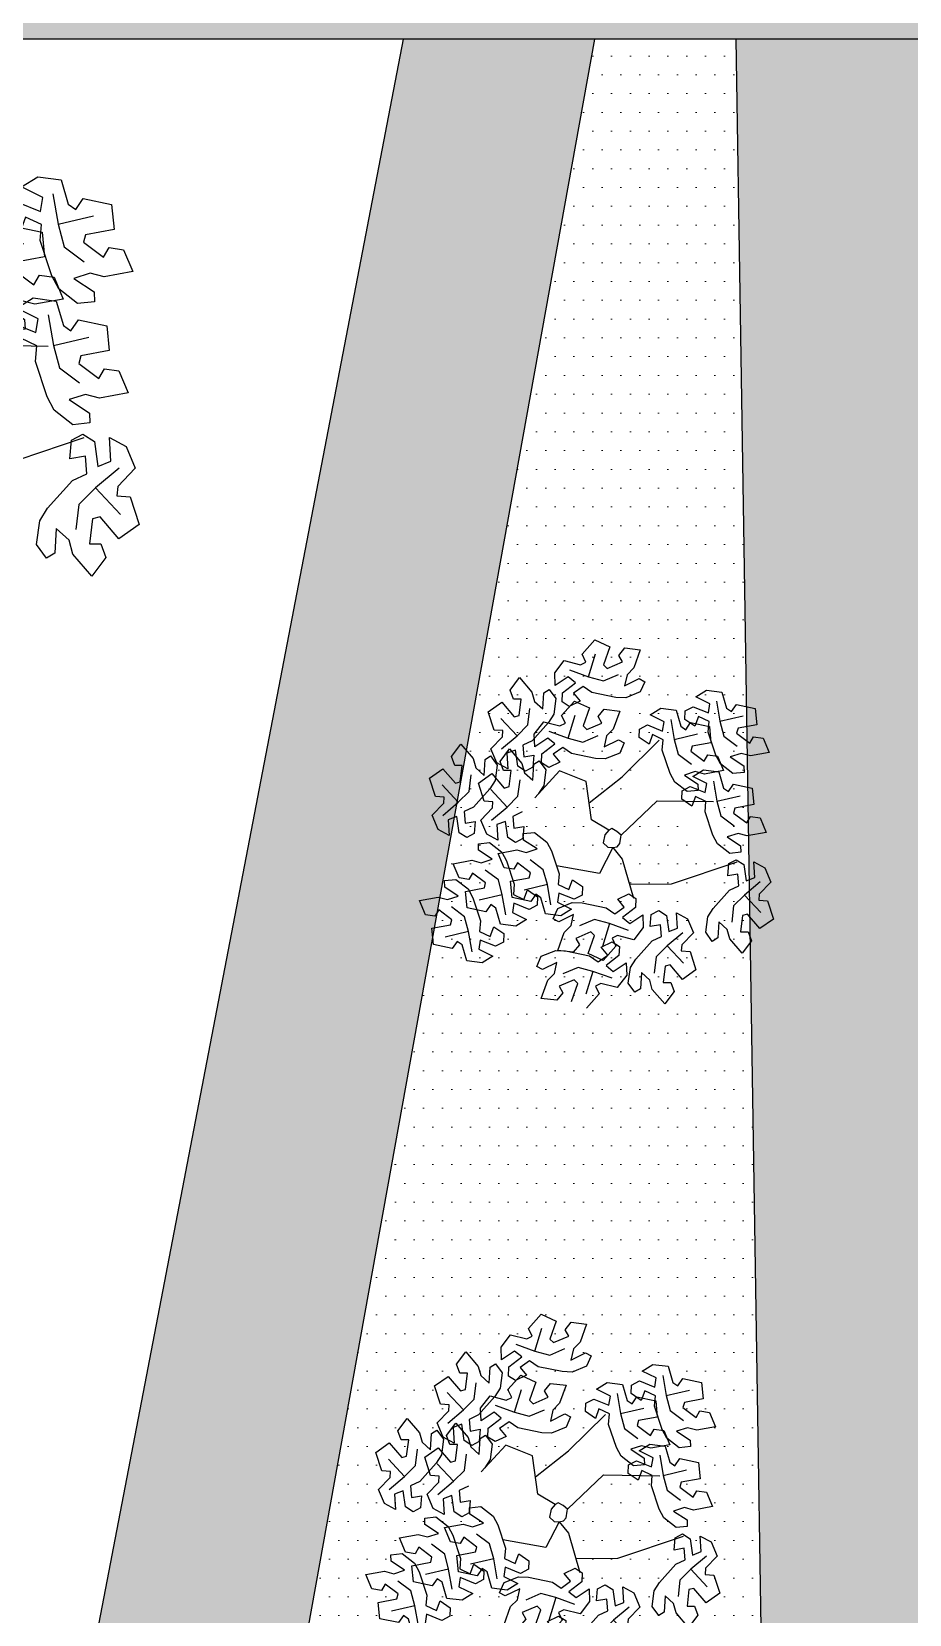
# Model space of a CAD drawing. Header units: metres. Extents: x 1186 to 11427, y -5173 to 11421.
# Drawn here: x 1443.11 to 1452.74, y 1443.81 to 1461.2 of the extents above; entities that cross this region are included whole.
import ezdxf

# ---------------------------------------------------------------- set-up
doc = ezdxf.new("R2010")
doc.units = ezdxf.units.M
doc.header["$LTSCALE"] = 8
doc.layers.get('0').update_dxf_attribs({"lineweight": 5})
doc.layers.add('AL_VEGETAÇÃO', color=84, linetype='Continuous')
doc.layers.add('ARQ-PIS', color=1, linetype='Continuous')

# ---------------------------------------------------------------- blocks, each defined once
blk = doc.blocks.new('arv7p')
at = {"layer": 'AL_VEGETAÇÃO', "color": 85}
for p, q in [((110.549, -13.114), (110.69, -12.957)), ((110.69, -12.957), (110.854, -13.032)), ((110.854, -13.032), (110.784, -13.23)), ((110.95, -13.128), (111.016, -13.045)), ((111.016, -13.045), (111.186, -13.067)), ((110.591, -13.2), (110.549, -13.114)), ((110.549, -13.114), (110.549, -13.114)), ((110.619, -13.363), (110.695, -13.111)), ((110.991, -13.198), (110.95, -13.128)), ((111.186, -13.067), (111.116, -13.264)), ((110.249, -13.319), (110.352, -13.184)), ((110.352, -13.184), (110.53, -13.229)), ((110.53, -13.229), (110.591, -13.2)), ((110.784, -13.23), (110.824, -13.269)), ((110.824, -13.269), (110.991, -13.198)), ((111.116, -13.264), (111.042, -13.339)), ((109.759, -13.507), (109.862, -13.37)), ((109.862, -13.37), (109.998, -13.53)), ((110.254, -13.457), (110.249, -13.319)), ((110.396, -13.362), (110.254, -13.457)), ((110.475, -13.427), (110.396, -13.362)), ((110.409, -13.286), (110.619, -13.363)), ((110.619, -13.363), (110.782, -13.406)), ((110.782, -13.406), (110.949, -13.335)), ((111.042, -13.339), (111.015, -13.461)), ((111.015, -13.461), (111.174, -13.381)), ((111.174, -13.381), (111.237, -13.415)), ((109.797, -13.606), (109.759, -13.507)), ((110.128, -13.538), (110.188, -13.501)), ((110.188, -13.501), (110.262, -13.601)), ((110.333, -13.537), (110.475, -13.427)), ((110.562, -13.468), (110.456, -13.541)), ((110.656, -13.534), (110.562, -13.468)), ((111.237, -13.415), (111.187, -13.528)), ((111.797, -13.581), (111.915, -13.508)), ((111.915, -13.508), (112.083, -13.529)), ((109.878, -13.606), (109.797, -13.606)), ((109.857, -13.785), (109.878, -13.606)), ((109.998, -13.53), (110.025, -13.632)), ((110.118, -13.715), (110.128, -13.538)), ((110.262, -13.601), (110.238, -13.771)), ((110.329, -13.637), (110.333, -13.537)), ((110.333, -13.537), (110.333, -13.537)), ((110.456, -13.541), (110.529, -13.628)), ((110.919, -13.588), (110.656, -13.534)), ((111.027, -13.592), (110.919, -13.588)), ((111.187, -13.528), (111.027, -13.592)), ((111.951, -13.657), (111.797, -13.581)), ((112.083, -13.529), (112.134, -13.706)), ((109.519, -13.745), (109.666, -13.641)), ((109.666, -13.641), (109.802, -13.8)), ((109.954, -13.89), (109.976, -13.71)), ((110.025, -13.632), (110.118, -13.715)), ((110.324, -13.785), (110.465, -13.628)), ((110.408, -13.686), (110.329, -13.637)), ((110.529, -13.628), (110.408, -13.686)), ((110.465, -13.628), (110.629, -13.703)), ((110.629, -13.703), (110.559, -13.901)), ((110.725, -13.799), (110.791, -13.717)), ((110.791, -13.717), (110.961, -13.738)), ((111.294, -13.78), (111.412, -13.706)), ((111.412, -13.706), (111.58, -13.728)), ((111.58, -13.728), (111.631, -13.905)), ((111.677, -13.829), (111.68, -13.736)), ((111.68, -13.736), (111.768, -13.69)), ((111.768, -13.69), (111.768, -13.69)), ((111.768, -13.69), (111.935, -13.758)), ((111.935, -13.758), (111.951, -13.657)), ((112.024, -13.63), (112.062, -13.85)), ((112.134, -13.706), (112.189, -13.744)), ((112.189, -13.744), (112.243, -13.665)), ((112.243, -13.665), (112.243, -13.665)), ((112.243, -13.665), (112.449, -13.709)), ((112.449, -13.709), (112.466, -13.888)), ((109.584, -13.946), (109.519, -13.745)), ((109.835, -14.009), (109.655, -13.818)), ((109.802, -13.8), (109.857, -13.785)), ((110.238, -13.771), (110.18, -13.862)), ((110.366, -13.871), (110.324, -13.785)), ((110.324, -13.785), (110.324, -13.785)), ((110.395, -14.034), (110.471, -13.783)), ((110.766, -13.87), (110.725, -13.799)), ((110.961, -13.738), (110.891, -13.935)), ((111.448, -13.856), (111.294, -13.78)), ((111.521, -13.829), (111.56, -14.049)), ((111.787, -13.905), (111.677, -13.829)), ((111.826, -13.799), (111.787, -13.905)), ((111.942, -13.853), (111.826, -13.799)), ((112.062, -13.85), (112.318, -13.791)), ((112.062, -13.85), (112.106, -14.014)), ((109.68, -13.953), (109.584, -13.946)), ((109.584, -13.946), (109.584, -13.946)), ((109.674, -14.019), (109.68, -13.953)), ((109.835, -14.009), (109.954, -13.89)), ((110.18, -13.862), (110.002, -14.063)), ((110.024, -13.99), (110.127, -13.855)), ((110.127, -13.855), (110.305, -13.9)), ((110.184, -13.957), (110.395, -14.034)), ((110.305, -13.9), (110.366, -13.871)), ((110.559, -13.901), (110.599, -13.941)), ((110.599, -13.941), (110.766, -13.87)), ((110.891, -13.935), (110.817, -14.01)), ((111.174, -14.027), (111.177, -13.935)), ((111.177, -13.935), (111.265, -13.889)), ((111.265, -13.889), (111.265, -13.889)), ((111.265, -13.889), (111.432, -13.957)), ((111.432, -13.957), (111.448, -13.856)), ((111.631, -13.905), (111.686, -13.943)), ((111.686, -13.943), (111.74, -13.864)), ((111.74, -13.864), (111.74, -13.864)), ((111.74, -13.864), (111.946, -13.908)), ((111.932, -13.968), (111.942, -13.853)), ((111.946, -13.908), (111.963, -14.087)), ((112.26, -13.927), (112.245, -13.981)), ((112.466, -13.888), (112.26, -13.927)), ((109.546, -14.152), (109.674, -14.019)), ((109.664, -14.153), (109.835, -14.009)), ((110.002, -14.063), (109.898, -14.112)), ((110.029, -14.129), (110.024, -13.99)), ((110.172, -14.034), (110.029, -14.129)), ((110.251, -14.098), (110.172, -14.034)), ((110.395, -14.034), (110.558, -14.078)), ((110.558, -14.078), (110.724, -14.007)), ((110.817, -14.01), (110.79, -14.132)), ((110.79, -14.132), (110.949, -14.053)), ((110.949, -14.053), (111.012, -14.086)), ((110.988, -14.459), (111.394, -14.059)), ((111.284, -14.103), (111.174, -14.027)), ((111.323, -13.997), (111.284, -14.103)), ((111.439, -14.052), (111.323, -13.997)), ((111.429, -14.167), (111.439, -14.052)), ((111.56, -14.049), (111.815, -13.989)), ((111.56, -14.049), (111.603, -14.212)), ((112.017, -14.223), (111.932, -13.968)), ((112.106, -14.014), (112.251, -14.123)), ((112.245, -13.981), (112.39, -14.09)), ((112.39, -14.09), (112.431, -14.019)), ((112.431, -14.019), (112.535, -14.036)), ((112.535, -14.036), (112.602, -14.193)), ((109.114, -14.237), (109.217, -14.101)), ((109.217, -14.101), (109.353, -14.26)), ((109.612, -14.308), (109.546, -14.152)), ((109.649, -14.29), (109.753, -14.154)), ((109.819, -14.166), (109.723, -14.202)), ((109.753, -14.154), (109.888, -14.313)), ((109.843, -14.344), (109.819, -14.166)), ((109.898, -14.112), (109.908, -14.24)), ((110.108, -14.208), (110.251, -14.098)), ((110.337, -14.139), (110.231, -14.213)), ((110.431, -14.205), (110.337, -14.139)), ((111.012, -14.086), (110.962, -14.199)), ((111.514, -14.422), (111.429, -14.167)), ((111.757, -14.125), (111.742, -14.18)), ((111.742, -14.18), (111.887, -14.288)), ((111.963, -14.087), (111.757, -14.125)), ((112.602, -14.193), (112.396, -14.231)), ((109.152, -14.336), (109.114, -14.237)), ((109.353, -14.26), (109.381, -14.362)), ((109.473, -14.446), (109.484, -14.269)), ((109.484, -14.269), (109.544, -14.231)), ((109.544, -14.231), (109.617, -14.331)), ((109.734, -14.373), (109.612, -14.308)), ((109.687, -14.389), (109.649, -14.29)), ((109.723, -14.202), (109.734, -14.373)), ((109.908, -14.24), (110.02, -14.221)), ((110.02, -14.221), (110.009, -14.354)), ((110.019, -14.321), (110.079, -14.284)), ((110.079, -14.284), (110.152, -14.384)), ((110.104, -14.308), (110.108, -14.208)), ((110.183, -14.357), (110.104, -14.308)), ((110.108, -14.208), (110.108, -14.208)), ((110.304, -14.3), (110.183, -14.357)), ((110.231, -14.213), (110.304, -14.3)), ((110.695, -14.259), (110.431, -14.205)), ((110.802, -14.263), (110.695, -14.259)), ((110.962, -14.199), (110.802, -14.263)), ((111.603, -14.212), (111.748, -14.321)), ((111.887, -14.288), (111.928, -14.218)), ((111.928, -14.218), (112.033, -14.234)), ((112.068, -14.318), (112.017, -14.223)), ((112.033, -14.234), (112.099, -14.392)), ((112.294, -14.204), (112.175, -14.242)), ((112.175, -14.242), (112.323, -14.34)), ((112.396, -14.231), (112.294, -14.204)), ((108.875, -14.475), (109.021, -14.371)), ((109.021, -14.371), (109.158, -14.53)), ((109.234, -14.336), (109.152, -14.336)), ((109.212, -14.516), (109.234, -14.336)), ((109.381, -14.362), (109.473, -14.446)), ((109.41, -14.528), (109.556, -14.424)), ((109.556, -14.424), (109.693, -14.583)), ((109.617, -14.331), (109.593, -14.501)), ((109.769, -14.389), (109.687, -14.389)), ((109.747, -14.568), (109.769, -14.389)), ((109.927, -14.398), (109.843, -14.344)), ((109.843, -14.344), (109.843, -14.344)), ((109.888, -14.313), (109.916, -14.415)), ((109.916, -14.415), (110.008, -14.498)), ((110.009, -14.354), (109.927, -14.398)), ((110.008, -14.498), (110.019, -14.321)), ((110.301, -14.396), (110.031, -14.69)), ((110.152, -14.384), (110.128, -14.554)), ((110.594, -14.511), (110.301, -14.396)), ((111.565, -14.517), (111.514, -14.422)), ((111.791, -14.403), (111.672, -14.441)), ((111.763, -14.458), (111.881, -14.384)), ((111.893, -14.43), (111.791, -14.403)), ((111.881, -14.384), (112.049, -14.406)), ((112.099, -14.392), (111.893, -14.43)), ((112.049, -14.406), (112.1, -14.583)), ((112.203, -14.424), (112.068, -14.318)), ((112.326, -14.411), (112.203, -14.424)), ((112.323, -14.34), (112.326, -14.411)), ((108.94, -14.676), (108.875, -14.475)), ((109.158, -14.53), (109.212, -14.516)), ((109.31, -14.62), (109.332, -14.44)), ((109.475, -14.729), (109.41, -14.528)), ((109.593, -14.501), (109.536, -14.592)), ((109.845, -14.673), (109.867, -14.493)), ((110.65, -14.932), (110.594, -14.511)), ((110.625, -14.744), (110.988, -14.459)), ((111.7, -14.623), (111.565, -14.517)), ((111.672, -14.441), (111.82, -14.539)), ((111.917, -14.534), (111.763, -14.458)), ((111.901, -14.634), (111.917, -14.534)), ((111.99, -14.507), (112.029, -14.727)), ((109.19, -14.739), (109.011, -14.548)), ((109.19, -14.739), (109.31, -14.62)), ((109.536, -14.592), (109.357, -14.793)), ((109.725, -14.792), (109.546, -14.601)), ((109.693, -14.583), (109.747, -14.568)), ((110.128, -14.554), (110.071, -14.645)), ((111.643, -14.705), (111.646, -14.613)), ((111.646, -14.613), (111.734, -14.567)), ((111.823, -14.61), (111.7, -14.623)), ((111.734, -14.567), (111.734, -14.567)), ((111.734, -14.567), (111.901, -14.634)), ((111.82, -14.539), (111.823, -14.61)), ((112.1, -14.583), (112.155, -14.621)), ((112.155, -14.621), (112.209, -14.542)), ((112.209, -14.542), (112.209, -14.542)), ((112.209, -14.542), (112.415, -14.586)), ((112.415, -14.586), (112.432, -14.765)), ((108.902, -14.882), (109.03, -14.749)), ((109.035, -14.683), (108.94, -14.676)), ((108.94, -14.676), (108.94, -14.676)), ((109.019, -14.883), (109.19, -14.739)), ((109.03, -14.749), (109.035, -14.683)), ((109.57, -14.736), (109.475, -14.729)), ((109.475, -14.729), (109.475, -14.729)), ((109.565, -14.802), (109.57, -14.736)), ((109.725, -14.792), (109.845, -14.673)), ((110.977, -15.1), (111.371, -14.722)), ((111.371, -14.722), (111.991, -14.732)), ((111.753, -14.781), (111.643, -14.705)), ((111.792, -14.675), (111.753, -14.781)), ((111.908, -14.73), (111.792, -14.675)), ((111.899, -14.844), (111.908, -14.73)), ((112.029, -14.727), (112.284, -14.667)), ((112.029, -14.727), (112.072, -14.89)), ((112.432, -14.765), (112.226, -14.803)), ((108.967, -15.038), (108.902, -14.882)), ((109.357, -14.793), (109.253, -14.842)), ((109.253, -14.842), (109.264, -14.97)), ((109.437, -14.935), (109.565, -14.802)), ((109.554, -14.936), (109.725, -14.792)), ((109.892, -14.846), (109.788, -14.895)), ((111.983, -15.1), (111.899, -14.844)), ((112.226, -14.803), (112.211, -14.858)), ((112.211, -14.858), (112.356, -14.966)), ((109.174, -14.896), (109.079, -14.932)), ((109.079, -14.932), (109.09, -15.103)), ((109.198, -15.074), (109.174, -14.896)), ((109.264, -14.97), (109.375, -14.951)), ((109.375, -14.951), (109.364, -15.084)), ((109.502, -15.091), (109.437, -14.935)), ((109.709, -14.949), (109.614, -14.985)), ((109.614, -14.985), (109.625, -15.156)), ((109.733, -15.127), (109.709, -14.949)), ((109.788, -14.895), (109.799, -15.023)), ((110.842, -15.047), (110.65, -14.932)), ((112.072, -14.89), (112.217, -14.999)), ((112.356, -14.966), (112.397, -14.896)), ((112.397, -14.896), (112.502, -14.912)), ((112.502, -14.912), (112.568, -15.07)), ((109.09, -15.103), (108.967, -15.038)), ((109.283, -15.128), (109.198, -15.074)), ((109.198, -15.074), (109.198, -15.074)), ((109.364, -15.084), (109.283, -15.128)), ((109.625, -15.156), (109.502, -15.091)), ((109.799, -15.023), (109.91, -15.004)), ((109.91, -15.004), (109.899, -15.137)), ((109.903, -15.084), (110.027, -15.07)), ((109.906, -15.155), (109.903, -15.084)), ((110.027, -15.07), (110.162, -15.176)), ((110.798, -15.097), (110.781, -15.186)), ((110.841, -15.047), (110.798, -15.097)), ((110.874, -15.028), (110.841, -15.047)), ((110.931, -15.06), (110.874, -15.028)), ((110.977, -15.1), (110.931, -15.06)), ((110.975, -15.121), (110.977, -15.1)), ((112.034, -15.195), (111.983, -15.1)), ((112.26, -15.081), (112.141, -15.119)), ((112.362, -15.108), (112.26, -15.081)), ((112.568, -15.07), (112.362, -15.108)), ((109.41, -15.196), (109.533, -15.183)), ((109.412, -15.267), (109.41, -15.196)), ((109.533, -15.183), (109.668, -15.289)), ((109.818, -15.181), (109.733, -15.127)), ((109.733, -15.127), (109.733, -15.127)), ((109.899, -15.137), (109.818, -15.181)), ((110.054, -15.252), (109.906, -15.155)), ((110.162, -15.176), (110.212, -15.272)), ((110.781, -15.186), (110.832, -15.233)), ((110.933, -15.228), (110.961, -15.194)), ((110.961, -15.194), (110.975, -15.121)), ((112.169, -15.301), (112.034, -15.195)), ((112.141, -15.119), (112.289, -15.217)), ((112.289, -15.217), (112.292, -15.288)), ((109.56, -15.365), (109.412, -15.267)), ((109.627, -15.301), (109.834, -15.263)), ((109.694, -15.459), (109.627, -15.301)), ((109.668, -15.289), (109.719, -15.384)), ((109.834, -15.263), (109.935, -15.291)), ((109.935, -15.291), (110.054, -15.252)), ((110.212, -15.272), (110.297, -15.527)), ((110.887, -15.237), (110.74, -15.521)), ((110.832, -15.233), (110.887, -15.237)), ((110.887, -15.237), (110.933, -15.228)), ((110.887, -15.237), (110.988, -15.363)), ((112.292, -15.288), (112.169, -15.301)), ((109.134, -15.414), (109.34, -15.376)), ((109.2, -15.571), (109.134, -15.414)), ((109.34, -15.376), (109.441, -15.403)), ((109.441, -15.403), (109.56, -15.365)), ((109.719, -15.384), (109.803, -15.639)), ((109.839, -15.405), (109.798, -15.476)), ((109.984, -15.514), (109.839, -15.405)), ((110.123, -15.481), (109.979, -15.372)), ((110.74, -15.521), (110.267, -15.436)), ((110.988, -15.363), (111.112, -15.794)), ((111.529, -15.636), (112.25, -15.394)), ((112.147, -15.547), (112.158, -15.413)), ((112.158, -15.413), (112.24, -15.37)), ((112.24, -15.37), (112.324, -15.423)), ((112.324, -15.423), (112.324, -15.423)), ((112.324, -15.423), (112.348, -15.602)), ((112.444, -15.565), (112.433, -15.394)), ((112.433, -15.394), (112.555, -15.459)), ((109.345, -15.517), (109.305, -15.588)), ((109.49, -15.626), (109.345, -15.517)), ((109.63, -15.593), (109.485, -15.484)), ((109.798, -15.476), (109.694, -15.459)), ((109.763, -15.606), (109.969, -15.568)), ((109.969, -15.568), (109.984, -15.514)), ((110.167, -15.644), (110.123, -15.481)), ((110.297, -15.527), (110.287, -15.641)), ((112.259, -15.528), (112.147, -15.547)), ((112.269, -15.656), (112.259, -15.528)), ((112.348, -15.602), (112.444, -15.565)), ((112.555, -15.459), (112.62, -15.616)), ((109.039, -15.6), (109.162, -15.586)), ((109.042, -15.671), (109.039, -15.6)), ((109.19, -15.769), (109.042, -15.671)), ((109.162, -15.586), (109.297, -15.692)), ((109.305, -15.588), (109.2, -15.571)), ((109.27, -15.719), (109.476, -15.68)), ((109.476, -15.68), (109.49, -15.626)), ((109.673, -15.757), (109.63, -15.593)), ((109.781, -15.786), (109.763, -15.606)), ((109.803, -15.639), (109.794, -15.754)), ((110.167, -15.644), (109.911, -15.704)), ((110.206, -15.865), (110.167, -15.644)), ((110.287, -15.641), (110.403, -15.696)), ((110.403, -15.696), (110.443, -15.59)), ((110.443, -15.59), (110.553, -15.666)), ((110.553, -15.666), (110.55, -15.759)), ((111.068, -15.639), (111.529, -15.636)), ((112.165, -15.704), (112.269, -15.656)), ((112.503, -15.615), (112.332, -15.758)), ((112.62, -15.616), (112.493, -15.748)), ((108.763, -15.817), (108.969, -15.78)), ((108.969, -15.78), (109.071, -15.807)), ((109.071, -15.807), (109.19, -15.769)), ((109.287, -15.898), (109.27, -15.719)), ((109.297, -15.692), (109.348, -15.788)), ((109.348, -15.788), (109.433, -16.043)), ((109.673, -15.757), (109.418, -15.816)), ((109.712, -15.977), (109.673, -15.757)), ((109.987, -15.829), (109.781, -15.786)), ((109.794, -15.754), (109.91, -15.808)), ((109.91, -15.808), (109.949, -15.702)), ((109.949, -15.702), (110.059, -15.778)), ((110.041, -15.75), (109.987, -15.829)), ((110.096, -15.788), (110.041, -15.75)), ((110.059, -15.778), (110.056, -15.871)), ((110.146, -15.965), (110.096, -15.788)), ((110.295, -15.737), (110.278, -15.837)), ((110.461, -15.805), (110.295, -15.737)), ((110.55, -15.759), (110.461, -15.805)), ((110.94, -15.804), (111.061, -15.747)), ((111.061, -15.747), (111.139, -15.796)), ((111.139, -15.796), (111.135, -15.896)), ((111.986, -15.905), (112.165, -15.704)), ((112.332, -15.758), (112.212, -15.878)), ((112.332, -15.758), (112.512, -15.95)), ((112.493, -15.748), (112.487, -15.815)), ((108.83, -15.975), (108.763, -15.817)), ((109.259, -15.997), (109.114, -15.888)), ((109.493, -15.942), (109.287, -15.898)), ((109.547, -15.863), (109.493, -15.942)), ((109.602, -15.901), (109.547, -15.863)), ((109.652, -16.078), (109.602, -15.901)), ((109.801, -15.849), (109.785, -15.95)), ((109.967, -15.917), (109.801, -15.849)), ((110.056, -15.871), (109.967, -15.917)), ((109.987, -15.829), (109.987, -15.829)), ((110.232, -16.018), (110.282, -15.905)), ((110.278, -15.837), (110.432, -15.914)), ((110.282, -15.905), (110.441, -15.841)), ((110.441, -15.841), (110.549, -15.845)), ((110.461, -15.805), (110.461, -15.805)), ((110.549, -15.845), (110.812, -15.899)), ((110.812, -15.899), (110.907, -15.965)), ((110.907, -15.965), (111.012, -15.891)), ((111.012, -15.891), (110.94, -15.804)), ((111.135, -15.896), (110.993, -16.006)), ((111.135, -15.896), (111.135, -15.896)), ((111.929, -15.997), (111.986, -15.905)), ((112.212, -15.878), (112.191, -16.058)), ((112.487, -15.815), (112.582, -15.822)), ((112.582, -15.822), (112.582, -15.822)), ((112.582, -15.822), (112.648, -16.022)), ((108.934, -15.992), (108.83, -15.975)), ((108.975, -15.921), (108.934, -15.992)), ((109.12, -16.03), (108.975, -15.921)), ((109.303, -16.16), (109.259, -15.997)), ((109.493, -15.942), (109.493, -15.942)), ((109.785, -15.95), (109.938, -16.026)), ((109.938, -16.026), (109.821, -16.099)), ((109.967, -15.917), (109.967, -15.917)), ((110.314, -15.987), (110.146, -15.965)), ((110.295, -16.051), (110.232, -16.018)), ((110.453, -15.972), (110.295, -16.051)), ((110.432, -15.914), (110.314, -15.987)), ((110.427, -16.094), (110.453, -15.972)), ((110.686, -16.026), (110.519, -16.097)), ((110.849, -16.07), (110.686, -16.026)), ((110.993, -16.006), (111.072, -16.07)), ((111.072, -16.07), (111.215, -15.975)), ((111.215, -15.975), (111.22, -16.114)), ((111.297, -16.105), (111.308, -15.972)), ((111.308, -15.972), (111.39, -15.928)), ((111.39, -15.928), (111.474, -15.982)), ((111.474, -15.982), (111.474, -15.982)), ((111.474, -15.982), (111.499, -16.16)), ((111.594, -16.124), (111.583, -15.953)), ((111.583, -15.953), (111.705, -16.018)), ((111.705, -16.018), (111.771, -16.174)), ((111.905, -16.167), (111.929, -15.997)), ((112.31, -15.982), (112.289, -16.162)), ((112.365, -15.968), (112.31, -15.982)), ((112.501, -16.127), (112.365, -15.968)), ((112.648, -16.022), (112.501, -16.127)), ((108.899, -16.122), (109.105, -16.084)), ((108.916, -16.302), (108.899, -16.122)), ((109.105, -16.084), (109.12, -16.03)), ((109.433, -16.043), (109.423, -16.158)), ((109.539, -16.212), (109.578, -16.106)), ((109.578, -16.106), (109.689, -16.182)), ((109.821, -16.099), (109.652, -16.078)), ((110.352, -16.169), (110.427, -16.094)), ((110.849, -16.07), (110.773, -16.322)), ((111.059, -16.147), (110.849, -16.07)), ((111.22, -16.114), (111.117, -16.249)), ((111.409, -16.086), (111.297, -16.105)), ((111.42, -16.214), (111.409, -16.086)), ((111.499, -16.16), (111.594, -16.124)), ((112.049, -16.052), (112.038, -16.229)), ((112.142, -16.136), (112.049, -16.052)), ((112.169, -16.238), (112.142, -16.136)), ((109.303, -16.16), (109.047, -16.22)), ((109.342, -16.381), (109.303, -16.16)), ((109.43, -16.253), (109.414, -16.354)), ((109.423, -16.158), (109.539, -16.212)), ((109.597, -16.321), (109.43, -16.253)), ((109.689, -16.182), (109.685, -16.275)), ((110.282, -16.366), (110.352, -16.169)), ((110.644, -16.163), (110.478, -16.235)), ((110.478, -16.235), (110.519, -16.305)), ((110.614, -16.401), (110.684, -16.203)), ((110.684, -16.203), (110.644, -16.163)), ((110.938, -16.204), (110.878, -16.233)), ((110.878, -16.233), (110.919, -16.319)), ((111.117, -16.249), (110.938, -16.204)), ((111.316, -16.263), (111.42, -16.214)), ((111.654, -16.173), (111.482, -16.317)), ((111.771, -16.174), (111.643, -16.307)), ((111.978, -16.267), (111.905, -16.167)), ((112.038, -16.229), (111.978, -16.267)), ((112.305, -16.397), (112.169, -16.238)), ((112.289, -16.162), (112.37, -16.162)), ((112.37, -16.162), (112.408, -16.261)), ((109.122, -16.345), (108.916, -16.302)), ((109.176, -16.267), (109.122, -16.345)), ((109.122, -16.345), (109.122, -16.345)), ((109.231, -16.305), (109.176, -16.267)), ((109.282, -16.481), (109.231, -16.305)), ((109.414, -16.354), (109.568, -16.43)), ((109.685, -16.275), (109.597, -16.321)), ((109.597, -16.321), (109.597, -16.321)), ((110.1, -16.431), (110.259, -16.367)), ((110.259, -16.367), (110.367, -16.371)), ((110.452, -16.387), (110.282, -16.366)), ((110.519, -16.305), (110.452, -16.387)), ((110.758, -16.331), (110.879, -16.273)), ((110.83, -16.418), (110.758, -16.331)), ((110.919, -16.319), (110.778, -16.476)), ((110.879, -16.273), (110.958, -16.322)), ((110.919, -16.319), (110.919, -16.319)), ((110.958, -16.322), (110.953, -16.422)), ((111.137, -16.464), (111.316, -16.263)), ((111.482, -16.317), (111.363, -16.436)), ((111.482, -16.317), (111.662, -16.508)), ((111.643, -16.307), (111.637, -16.373)), ((112.408, -16.261), (112.305, -16.397)), ((109.45, -16.503), (109.282, -16.481)), ((109.568, -16.43), (109.45, -16.503)), ((110.05, -16.545), (110.1, -16.431)), ((110.367, -16.371), (110.631, -16.425)), ((110.778, -16.476), (110.614, -16.401)), ((110.631, -16.425), (110.725, -16.491)), ((110.725, -16.491), (110.83, -16.418)), ((110.953, -16.422), (110.811, -16.533)), ((110.953, -16.422), (110.953, -16.422)), ((111.08, -16.555), (111.137, -16.464)), ((111.363, -16.436), (111.341, -16.616)), ((111.637, -16.373), (111.733, -16.38)), ((111.733, -16.38), (111.733, -16.38)), ((111.733, -16.38), (111.798, -16.581)), ((110.113, -16.578), (110.05, -16.545)), ((110.271, -16.499), (110.113, -16.578)), ((110.245, -16.621), (110.271, -16.499)), ((110.504, -16.553), (110.337, -16.624)), ((110.667, -16.597), (110.504, -16.553)), ((110.667, -16.597), (110.591, -16.848)), ((110.877, -16.673), (110.667, -16.597)), ((110.811, -16.533), (110.89, -16.597)), ((110.89, -16.597), (111.033, -16.502)), ((111.033, -16.502), (111.038, -16.64)), ((111.055, -16.725), (111.08, -16.555)), ((111.461, -16.54), (111.439, -16.72)), ((111.515, -16.526), (111.461, -16.54)), ((111.651, -16.685), (111.515, -16.526)), ((111.798, -16.581), (111.651, -16.685)), ((110.101, -16.893), (110.171, -16.695)), ((110.171, -16.695), (110.245, -16.621)), ((110.463, -16.69), (110.296, -16.761)), ((110.502, -16.73), (110.463, -16.69)), ((111.038, -16.64), (110.935, -16.775)), ((111.199, -16.61), (111.189, -16.787)), ((111.292, -16.694), (111.199, -16.61)), ((111.319, -16.796), (111.292, -16.694)), ((110.296, -16.761), (110.337, -16.832)), ((110.433, -16.927), (110.502, -16.73)), ((110.756, -16.731), (110.696, -16.759)), ((110.696, -16.759), (110.737, -16.845)), ((110.935, -16.775), (110.756, -16.731)), ((111.129, -16.825), (111.055, -16.725)), ((111.189, -16.787), (111.129, -16.825)), ((111.455, -16.955), (111.319, -16.796)), ((111.439, -16.72), (111.521, -16.72)), ((111.558, -16.819), (111.455, -16.955)), ((111.521, -16.72), (111.558, -16.819)), ((110.27, -16.914), (110.101, -16.893)), ((110.337, -16.832), (110.27, -16.914)), ((110.737, -16.845), (110.596, -17.002)), ((110.737, -16.845), (110.737, -16.845))]:
    blk.add_line(p, q, dxfattribs=at)

msp = doc.modelspace()

# ---------------------------------------------------------------- hatches: boundary and pattern name
at = {"true_color": 0xc7c8ca}
h = msp.add_hatch(color=9, dxfattribs=at)
h.dxf.hatch_style = 1
h.paths.add_polyline_path([(1456.938, 1461.112), (1456.938, 1489.212), (1451.788, 1489.212), (1438.738, 1489.212), (1438.738, 1488.212), (1438.938, 1488.212), (1438.938, 1488.012), (1438.738, 1488.012), (1438.738, 1484.362), (1438.938, 1484.362), (1438.938, 1484.162), (1438.738, 1484.162), (1438.738, 1480.512), (1438.938, 1480.512), (1438.938, 1480.312), (1438.738, 1480.312), (1438.738, 1476.662), (1438.938, 1476.662), (1438.938, 1476.462), (1438.738, 1476.462), (1438.738, 1472.812), (1438.938, 1472.812), (1438.938, 1472.612), (1438.738, 1472.612), (1438.738, 1469.012), (1438.938, 1469.012), (1438.938, 1468.812), (1438.738, 1468.812), (1438.738, 1461.112)])
h.paths.add_polyline_path([(1450.588, 1468.812), (1450.588, 1469.012), (1450.788, 1469.012), (1450.788, 1468.812)], flags=16)
h.paths.add_polyline_path([(1450.588, 1472.612), (1450.588, 1472.812), (1450.788, 1472.812), (1450.788, 1472.612)], flags=16)
h.paths.add_polyline_path([(1450.588, 1476.462), (1450.588, 1476.662), (1450.788, 1476.662), (1450.788, 1476.462)], flags=16)
h.paths.add_polyline_path([(1450.588, 1480.312), (1450.588, 1480.512), (1450.788, 1480.512), (1450.788, 1480.312)], flags=16)
h.paths.add_polyline_path([(1450.588, 1484.162), (1450.588, 1484.362), (1450.788, 1484.362), (1450.788, 1484.162)], flags=16)
h.paths.add_polyline_path([(1450.588, 1488.012), (1450.588, 1488.212), (1450.788, 1488.212), (1450.788, 1488.012)], flags=16)
h = msp.add_hatch(color=9, dxfattribs=at)
h.dxf.hatch_style = 1
h.paths.add_polyline_path([(1449.288, 1461.112), (1447.188, 1461.112), (1443.56, 1442.23), (1443.685, 1442.23), (1445.885, 1442.23)])
h.paths.add_polyline_path([(1452.938, 1461.112), (1450.838, 1461.112), (1451.135, 1442.23), (1453.235, 1442.23)])
at = {"true_color": 0xcd6928}
h = msp.add_hatch(dxfattribs=at)
h.set_pattern_fill('DOTS', color=32, scale=0.13)
h.paths.add_polyline_path([(1450.838, 1461.112), (1449.288, 1461.112), (1446.048, 1443.139), (1448.274, 1443.139), (1448.284, 1443.153), (1448.114, 1443.174), (1448.185, 1443.372), (1448.259, 1443.446), (1448.285, 1443.568), (1448.127, 1443.489), (1448.064, 1443.522), (1448.114, 1443.635), (1448.3, 1443.71), (1448.366, 1443.898), (1448.441, 1443.972), (1448.467, 1444.094), (1448.308, 1444.015), (1448.246, 1444.048), (1448.263, 1444.088), (1448.16, 1444.101), (1448.11, 1444.278), (1448.073, 1444.303), (1448.07, 1444.196), (1447.981, 1444.15), (1447.815, 1444.218), (1447.798, 1444.117), (1447.952, 1444.041), (1447.835, 1443.967), (1447.666, 1443.989), (1447.616, 1444.166), (1447.561, 1444.204), (1447.507, 1444.125), (1447.406, 1444.146), (1447.447, 1444.024), (1447.437, 1443.909), (1447.553, 1443.854), (1447.592, 1443.961), (1447.702, 1443.884), (1447.699, 1443.792), (1447.611, 1443.746), (1447.444, 1443.814), (1447.428, 1443.713), (1447.582, 1443.637), (1447.464, 1443.563), (1447.296, 1443.585), (1447.245, 1443.762), (1447.19, 1443.8), (1447.136, 1443.721), (1446.93, 1443.765), (1446.913, 1443.944), (1447.119, 1443.982), (1447.134, 1444.037), (1446.989, 1444.146), (1446.948, 1444.075), (1446.844, 1444.091), (1446.777, 1444.249), (1446.983, 1444.287), (1447.085, 1444.26), (1447.204, 1444.298), (1447.056, 1444.396), (1447.053, 1444.467), (1447.218, 1444.485), (1447.148, 1444.653), (1447.354, 1444.691), (1447.455, 1444.664), (1447.574, 1444.702), (1447.426, 1444.8), (1447.424, 1444.871), (1447.547, 1444.884), (1447.687, 1444.774), (1447.847, 1444.803), (1447.949, 1444.776), (1448.068, 1444.814), (1447.902, 1444.924), (1447.832, 1444.886), (1447.747, 1444.939), (1447.723, 1445.118), (1447.628, 1445.081), (1447.638, 1444.91), (1447.516, 1444.975), (1447.451, 1445.132), (1447.579, 1445.264), (1447.584, 1445.331), (1447.489, 1445.338), (1447.473, 1445.388), (1447.371, 1445.273), (1447.267, 1445.225), (1447.278, 1445.097), (1447.389, 1445.116), (1447.378, 1444.982), (1447.297, 1444.939), (1447.212, 1444.992), (1447.188, 1445.171), (1447.093, 1445.134), (1447.103, 1444.963), (1446.981, 1445.028), (1446.916, 1445.185), (1447.044, 1445.317), (1447.049, 1445.384), (1446.954, 1445.391), (1446.889, 1445.591), (1447.035, 1445.696), (1447.171, 1445.536), (1447.226, 1445.551), (1447.248, 1445.731), (1447.166, 1445.731), (1447.128, 1445.83), (1447.231, 1445.966), (1447.367, 1445.807), (1447.395, 1445.705), (1447.487, 1445.621), (1447.498, 1445.798), (1447.586, 1445.854), (1447.56, 1445.915), (1447.688, 1446.047), (1447.694, 1446.114), (1447.598, 1446.121), (1447.533, 1446.321), (1447.68, 1446.426), (1447.816, 1446.267), (1447.871, 1446.281), (1447.892, 1446.461), (1447.811, 1446.461), (1447.773, 1446.56), (1447.876, 1446.696), (1448.012, 1446.537), (1448.039, 1446.435), (1448.132, 1446.351), (1448.142, 1446.528), (1448.202, 1446.566), (1448.276, 1446.466), (1448.251, 1446.296), (1448.191, 1446.199), (1448.319, 1446.167), (1448.38, 1446.195), (1448.338, 1446.282), (1448.425, 1446.378), (1448.343, 1446.43), (1448.347, 1446.529), (1448.489, 1446.64), (1448.41, 1446.704), (1448.267, 1446.609), (1448.263, 1446.748), (1448.366, 1446.883), (1448.544, 1446.838), (1448.605, 1446.867), (1448.563, 1446.953), (1448.704, 1447.109), (1448.868, 1447.035), (1448.798, 1446.837), (1448.838, 1446.797), (1449.005, 1446.868), (1448.964, 1446.939), (1449.03, 1447.021), (1449.2, 1447), (1449.13, 1446.802), (1449.055, 1446.728), (1449.029, 1446.606), (1449.188, 1446.685), (1449.25, 1446.652), (1449.201, 1446.539), (1449.041, 1446.475), (1448.933, 1446.478), (1448.67, 1446.533), (1448.576, 1446.598), (1448.47, 1446.525), (1448.543, 1446.438), (1448.511, 1446.423), (1448.643, 1446.363), (1448.573, 1446.166), (1448.613, 1446.126), (1448.78, 1446.197), (1448.739, 1446.268), (1448.805, 1446.35), (1448.975, 1446.329), (1448.905, 1446.131), (1448.831, 1446.057), (1448.804, 1445.935), (1448.963, 1446.014), (1449.026, 1445.981), (1448.976, 1445.867), (1448.816, 1445.803), (1448.709, 1445.807), (1448.445, 1445.862), (1448.351, 1445.927), (1448.245, 1445.854), (1448.318, 1445.767), (1448.168, 1445.696), (1448.137, 1445.477), (1448.315, 1445.671), (1448.608, 1445.555), (1448.639, 1445.322), (1449.002, 1445.608), (1449.427, 1446.027), (1449.337, 1446.069), (1449.298, 1445.963), (1449.188, 1446.039), (1449.191, 1446.132), (1449.279, 1446.178), (1449.446, 1446.11), (1449.462, 1446.211), (1449.308, 1446.287), (1449.426, 1446.36), (1449.594, 1446.338), (1449.645, 1446.162), (1449.7, 1446.124), (1449.75, 1446.197), (1449.69, 1446.238), (1449.694, 1446.33), (1449.782, 1446.377), (1449.949, 1446.309), (1449.965, 1446.409), (1449.811, 1446.486), (1449.929, 1446.559), (1450.097, 1446.537), (1450.148, 1446.36), (1450.203, 1446.322), (1450.257, 1446.401), (1450.463, 1446.358), (1450.48, 1446.178), (1450.274, 1446.14), (1450.259, 1446.086), (1450.404, 1445.977), (1450.445, 1446.048), (1450.549, 1446.031), (1450.616, 1445.873), (1450.41, 1445.835), (1450.308, 1445.863), (1450.189, 1445.824), (1450.337, 1445.727), (1450.34, 1445.656), (1450.217, 1445.642), (1450.082, 1445.748), (1450.113, 1445.675), (1450.062, 1445.665), (1450.114, 1445.484), (1450.169, 1445.446), (1450.223, 1445.525), (1450.429, 1445.481), (1450.446, 1445.302), (1450.24, 1445.263), (1450.225, 1445.209), (1450.37, 1445.1), (1450.411, 1445.171), (1450.516, 1445.154), (1450.582, 1444.997), (1450.376, 1444.959), (1450.274, 1444.986), (1450.155, 1444.948), (1450.303, 1444.85), (1450.306, 1444.779), (1450.183, 1444.766), (1450.048, 1444.872), (1449.997, 1444.967), (1449.912, 1445.222), (1449.922, 1445.336), (1449.786, 1445.338), (1449.767, 1445.285), (1449.688, 1445.34), (1449.385, 1445.345), (1448.991, 1444.967), (1448.989, 1444.945), (1448.975, 1444.873), (1448.92, 1444.806), (1449.002, 1444.704), (1449.082, 1444.428), (1449.543, 1444.43), (1450.171, 1444.641), (1450.172, 1444.653), (1450.254, 1444.697), (1450.338, 1444.643), (1450.362, 1444.465), (1450.458, 1444.501), (1450.447, 1444.672), (1450.569, 1444.607), (1450.634, 1444.451), (1450.506, 1444.318), (1450.501, 1444.252), (1450.596, 1444.245), (1450.662, 1444.044), (1450.515, 1443.94), (1450.379, 1444.099), (1450.324, 1444.085), (1450.303, 1443.905), (1450.384, 1443.905), (1450.422, 1443.806), (1450.319, 1443.67), (1450.183, 1443.829), (1450.156, 1443.931), (1450.063, 1444.015), (1450.052, 1443.838), (1449.992, 1443.8), (1449.919, 1443.9), (1449.943, 1444.07), (1450, 1444.161), (1450.179, 1444.362), (1450.283, 1444.411), (1450.273, 1444.539), (1450.161, 1444.52), (1450.171, 1444.641), (1449.543, 1444.43), (1449.082, 1444.428), (1449.121, 1444.291), (1449.153, 1444.271), (1449.149, 1444.171), (1449.007, 1444.061), (1449.086, 1443.996), (1449.229, 1444.091), (1449.234, 1443.953), (1449.13, 1443.818), (1448.952, 1443.862), (1448.892, 1443.834), (1448.919, 1443.777), (1448.972, 1443.744), (1448.967, 1443.644), (1448.825, 1443.534), (1448.904, 1443.47), (1449.047, 1443.565), (1449.052, 1443.426), (1448.949, 1443.291), (1448.77, 1443.336), (1448.71, 1443.307), (1448.751, 1443.221), (1448.678, 1443.139), (1449.445, 1443.139), (1449.333, 1443.271), (1449.306, 1443.372), (1449.213, 1443.456), (1449.203, 1443.279), (1449.143, 1443.241), (1449.069, 1443.341), (1449.094, 1443.511), (1449.151, 1443.603), (1449.329, 1443.804), (1449.434, 1443.853), (1449.423, 1443.98), (1449.311, 1443.961), (1449.322, 1444.095), (1449.404, 1444.139), (1449.488, 1444.085), (1449.513, 1443.907), (1449.608, 1443.943), (1449.597, 1444.114), (1449.719, 1444.049), (1449.785, 1443.892), (1449.657, 1443.76), (1449.651, 1443.693), (1449.747, 1443.686), (1449.812, 1443.486), (1449.665, 1443.381), (1449.529, 1443.541), (1449.474, 1443.526), (1449.453, 1443.346), (1449.534, 1443.346), (1449.572, 1443.248), (1449.49, 1443.139), (1451.12, 1443.139)])
h.paths.add_polyline_path([(1448.874, 1453.028), (1448.982, 1453.112), (1448.922, 1453.161), (1448.813, 1453.089), (1448.811, 1453.147), (1448.714, 1453.102), (1448.722, 1453.005), (1448.807, 1453.019), (1448.8, 1452.939), (1448.851, 1452.971), (1448.86, 1452.959), (1448.871, 1452.953)], flags=16)
h.paths.add_polyline_path([(1449.008, 1451.398), (1448.994, 1451.392), (1449.006, 1451.391)], flags=16)
h.paths.add_polyline_path([(1449.315, 1453.978), (1449.44, 1453.921), (1449.387, 1453.771), (1449.417, 1453.741), (1449.543, 1453.795), (1449.512, 1453.849), (1449.563, 1453.911), (1449.692, 1453.895), (1449.638, 1453.745), (1449.582, 1453.689), (1449.562, 1453.596), (1449.682, 1453.656), (1449.73, 1453.631), (1449.692, 1453.545), (1449.571, 1453.496), (1449.489, 1453.499), (1449.289, 1453.54), (1449.218, 1453.59), (1449.138, 1453.535), (1449.193, 1453.469), (1449.109, 1453.429), (1449.038, 1453.35), (1449.069, 1453.284), (1449.023, 1453.263), (1448.925, 1453.287), (1448.928, 1453.291), (1448.972, 1453.361), (1448.99, 1453.49), (1448.935, 1453.566), (1448.889, 1453.537), (1448.881, 1453.403), (1448.811, 1453.466), (1448.79, 1453.543), (1448.687, 1453.664), (1448.608, 1453.561), (1448.637, 1453.486), (1448.699, 1453.486), (1448.683, 1453.349), (1448.641, 1453.338), (1448.538, 1453.459), (1448.427, 1453.38), (1448.476, 1453.228), (1448.548, 1453.222), (1448.544, 1453.172), (1448.447, 1453.072), (1448.497, 1452.953), (1448.539, 1452.93), (1448.525, 1452.967), (1448.604, 1453.07), (1448.622, 1453.049), (1448.654, 1453.061), (1448.662, 1453.002), (1448.707, 1452.949), (1448.722, 1452.894), (1448.736, 1452.885), (1448.805, 1452.921), (1448.798, 1452.808), (1448.722, 1452.877), (1448.726, 1452.879), (1448.722, 1452.894), (1448.672, 1452.925), (1448.662, 1453.002), (1448.622, 1453.049), (1448.582, 1453.033), (1448.59, 1452.892), (1448.616, 1452.892), (1448.6, 1452.755), (1448.558, 1452.744), (1448.492, 1452.822), (1448.44, 1452.738), (1448.44, 1452.738), (1448.381, 1452.671), (1448.393, 1452.634), (1448.465, 1452.628), (1448.461, 1452.578), (1448.364, 1452.477), (1448.414, 1452.358), (1448.507, 1452.309), (1448.498, 1452.439), (1448.571, 1452.466), (1448.589, 1452.331), (1448.653, 1452.29), (1448.715, 1452.323), (1448.718, 1452.362), (1448.718, 1452.364), (1448.812, 1452.374), (1448.914, 1452.294), (1448.953, 1452.222), (1448.994, 1452.097), (1449.354, 1452.032), (1449.465, 1452.248), (1449.423, 1452.251), (1449.384, 1452.286), (1449.397, 1452.354), (1449.43, 1452.392), (1449.285, 1452.479), (1449.266, 1452.622), (1449.542, 1452.839), (1449.864, 1453.156), (1449.796, 1453.189), (1449.766, 1453.108), (1449.682, 1453.166), (1449.685, 1453.236), (1449.752, 1453.271), (1449.878, 1453.22), (1449.891, 1453.296), (1449.774, 1453.354), (1449.863, 1453.409), (1449.991, 1453.393), (1450.029, 1453.259), (1450.071, 1453.23), (1450.109, 1453.286), (1450.064, 1453.317), (1450.066, 1453.387), (1450.134, 1453.422), (1450.26, 1453.37), (1450.272, 1453.447), (1450.156, 1453.505), (1450.245, 1453.56), (1450.373, 1453.544), (1450.411, 1453.41), (1450.453, 1453.381), (1450.494, 1453.441), (1450.65, 1453.407), (1450.663, 1453.271), (1450.507, 1453.242), (1450.496, 1453.201), (1450.606, 1453.118), (1450.637, 1453.172), (1450.716, 1453.16), (1450.766, 1453.04), (1450.61, 1453.011), (1450.533, 1453.032), (1450.443, 1453.003), (1450.555, 1452.928), (1450.557, 1452.875), (1450.463, 1452.864), (1450.361, 1452.945), (1450.385, 1452.889), (1450.346, 1452.882), (1450.385, 1452.744), (1450.427, 1452.715), (1450.468, 1452.775), (1450.624, 1452.742), (1450.637, 1452.606), (1450.481, 1452.577), (1450.47, 1452.536), (1450.58, 1452.453), (1450.611, 1452.507), (1450.69, 1452.494), (1450.741, 1452.375), (1450.584, 1452.346), (1450.507, 1452.366), (1450.417, 1452.337), (1450.529, 1452.263), (1450.531, 1452.209), (1450.438, 1452.199), (1450.335, 1452.28), (1450.297, 1452.352), (1450.233, 1452.546), (1450.24, 1452.632), (1450.137, 1452.634), (1450.122, 1452.594), (1450.062, 1452.635), (1449.832, 1452.639), (1449.535, 1452.354), (1449.521, 1452.281), (1449.5, 1452.255), (1449.465, 1452.248), (1449.542, 1452.152), (1449.602, 1451.943), (1449.952, 1451.945), (1450.429, 1452.105), (1450.429, 1452.114), (1450.491, 1452.147), (1450.555, 1452.106), (1450.574, 1451.971), (1450.646, 1451.998), (1450.638, 1452.128), (1450.731, 1452.079), (1450.78, 1451.96), (1450.683, 1451.86), (1450.679, 1451.809), (1450.752, 1451.804), (1450.801, 1451.652), (1450.69, 1451.572), (1450.586, 1451.693), (1450.545, 1451.682), (1450.529, 1451.546), (1450.591, 1451.546), (1450.619, 1451.471), (1450.541, 1451.367), (1450.438, 1451.488), (1450.417, 1451.565), (1450.347, 1451.629), (1450.339, 1451.495), (1450.293, 1451.466), (1450.237, 1451.542), (1450.256, 1451.671), (1450.299, 1451.74), (1450.435, 1451.893), (1450.514, 1451.93), (1450.506, 1452.027), (1450.421, 1452.013), (1450.429, 1452.105), (1449.952, 1451.945), (1449.602, 1451.943), (1449.632, 1451.839), (1449.656, 1451.823), (1449.653, 1451.748), (1449.545, 1451.664), (1449.605, 1451.615), (1449.714, 1451.687), (1449.717, 1451.582), (1449.639, 1451.48), (1449.504, 1451.514), (1449.458, 1451.492), (1449.478, 1451.449), (1449.498, 1451.437), (1449.422, 1451.351), (1449.422, 1451.351), (1449.421, 1451.351), (1449.382, 1451.308), (1449.368, 1451.314), (1449.342, 1451.296), (1449.27, 1451.346), (1449.134, 1451.374), (1449.185, 1451.437), (1449.154, 1451.491), (1449.281, 1451.545), (1449.311, 1451.514), (1449.258, 1451.364), (1449.368, 1451.314), (1449.421, 1451.351), (1449.422, 1451.351), (1449.367, 1451.417), (1449.47, 1451.466), (1449.458, 1451.492), (1449.504, 1451.514), (1449.639, 1451.48), (1449.717, 1451.582), (1449.714, 1451.687), (1449.605, 1451.615), (1449.545, 1451.664), (1449.653, 1451.748), (1449.656, 1451.823), (1449.597, 1451.861), (1449.505, 1451.817), (1449.56, 1451.751), (1449.48, 1451.695), (1449.408, 1451.745), (1449.208, 1451.787), (1449.126, 1451.789), (1449.061, 1451.763), (1449.119, 1451.734), (1449.03, 1451.678), (1448.902, 1451.695), (1448.864, 1451.829), (1448.837, 1451.848), (1448.834, 1451.767), (1448.767, 1451.732), (1448.64, 1451.783), (1448.628, 1451.707), (1448.745, 1451.649), (1448.655, 1451.593), (1448.528, 1451.61), (1448.489, 1451.744), (1448.448, 1451.773), (1448.407, 1451.713), (1448.33, 1451.729), (1448.361, 1451.636), (1448.354, 1451.549), (1448.442, 1451.508), (1448.471, 1451.588), (1448.555, 1451.53), (1448.553, 1451.46), (1448.486, 1451.425), (1448.359, 1451.477), (1448.347, 1451.4), (1448.463, 1451.342), (1448.374, 1451.287), (1448.246, 1451.303), (1448.208, 1451.437), (1448.166, 1451.466), (1448.125, 1451.406), (1447.969, 1451.44), (1447.956, 1451.576), (1448.112, 1451.605), (1448.123, 1451.646), (1448.013, 1451.729), (1447.982, 1451.675), (1447.903, 1451.687), (1447.853, 1451.807), (1448.009, 1451.836), (1448.086, 1451.815), (1448.177, 1451.844), (1448.064, 1451.919), (1448.062, 1451.972), (1448.156, 1451.983), (1448.275, 1451.889), (1448.394, 1451.911), (1448.405, 1451.953), (1448.295, 1452.035), (1448.264, 1451.981), (1448.184, 1451.994), (1448.134, 1452.114), (1448.29, 1452.142), (1448.368, 1452.122), (1448.458, 1452.151), (1448.345, 1452.225), (1448.343, 1452.279), (1448.437, 1452.289), (1448.544, 1452.205), (1448.665, 1452.228), (1448.742, 1452.207), (1448.833, 1452.236), (1448.707, 1452.319), (1448.653, 1452.29), (1448.589, 1452.331), (1448.571, 1452.466), (1448.498, 1452.439), (1448.507, 1452.309), (1448.414, 1452.358), (1448.364, 1452.477), (1448.461, 1452.578), (1448.465, 1452.628), (1448.393, 1452.634), (1448.381, 1452.671), (1448.303, 1452.585), (1448.224, 1452.547), (1448.233, 1452.45), (1448.317, 1452.465), (1448.309, 1452.364), (1448.247, 1452.331), (1448.183, 1452.371), (1448.165, 1452.507), (1448.092, 1452.479), (1448.1, 1452.349), (1448.008, 1452.399), (1447.958, 1452.517), (1448.055, 1452.618), (1448.059, 1452.668), (1447.987, 1452.674), (1447.937, 1452.826), (1448.049, 1452.905), (1448.152, 1452.784), (1448.193, 1452.795), (1448.21, 1452.932), (1448.148, 1452.932), (1448.119, 1453.007), (1448.198, 1453.11), (1448.301, 1452.989), (1448.321, 1452.912), (1448.392, 1452.848), (1448.4, 1452.983), (1448.445, 1453.011), (1448.483, 1452.96), (1448.497, 1452.953), (1448.447, 1453.072), (1448.544, 1453.172), (1448.548, 1453.222), (1448.476, 1453.228), (1448.427, 1453.38), (1448.538, 1453.459), (1448.641, 1453.338), (1448.683, 1453.349), (1448.699, 1453.486), (1448.637, 1453.486), (1448.608, 1453.561), (1448.687, 1453.664), (1448.79, 1453.543), (1448.811, 1453.466), (1448.881, 1453.403), (1448.889, 1453.537), (1448.935, 1453.566), (1448.99, 1453.49), (1448.972, 1453.361), (1448.926, 1453.287), (1449.023, 1453.263), (1449.069, 1453.284), (1449.038, 1453.35), (1449.104, 1453.423), (1449.041, 1453.462), (1449.044, 1453.538), (1449.152, 1453.622), (1449.092, 1453.671), (1448.984, 1453.598), (1448.98, 1453.704), (1449.059, 1453.806), (1449.194, 1453.772), (1449.24, 1453.794), (1449.208, 1453.859)], flags=16)
h.paths.add_polyline_path([(1450.177, 1453.339), (1450.266, 1453.298), (1450.262, 1453.258), (1450.268, 1453.257), (1450.279, 1453.149), (1450.322, 1453.017), (1450.326, 1453.01), (1450.255, 1453.021), (1450.224, 1452.968), (1450.114, 1453.05), (1450.125, 1453.091), (1450.281, 1453.12), (1450.279, 1453.149), (1450.258, 1453.211), (1450.262, 1453.258), (1450.156, 1453.281)], flags=0)
h.paths.add_polyline_path([(1450.059, 1452.731), (1450.108, 1452.757), (1450.175, 1452.729), (1450.173, 1452.778), (1450.061, 1452.852), (1450.151, 1452.881), (1450.183, 1452.872), (1450.13, 1452.839), (1450.247, 1452.781), (1450.234, 1452.705), (1450.185, 1452.725), (1450.082, 1452.714)], flags=0)
h.paths.add_polyline_path([(1448.599, 1452.073), (1448.639, 1452.067), (1448.669, 1452.12), (1448.779, 1452.038), (1448.768, 1451.996), (1448.633, 1451.971), (1448.642, 1451.943), (1448.635, 1451.856), (1448.723, 1451.814), (1448.755, 1451.9), (1448.747, 1451.899), (1448.817, 1451.85), (1448.781, 1451.798), (1448.625, 1451.831), (1448.612, 1451.967), (1448.633, 1451.971)], flags=0)
h.paths.add_polyline_path([(1449.846, 1451.723), (1449.91, 1451.682), (1449.929, 1451.547), (1450.001, 1451.575), (1449.993, 1451.705), (1450.086, 1451.655), (1450.135, 1451.536), (1450.038, 1451.436), (1450.034, 1451.385), (1450.107, 1451.38), (1450.156, 1451.228), (1450.045, 1451.148), (1449.941, 1451.269), (1449.9, 1451.258), (1449.884, 1451.122), (1449.946, 1451.122), (1449.974, 1451.047), (1449.896, 1450.943), (1449.793, 1451.064), (1449.772, 1451.142), (1449.702, 1451.205), (1449.694, 1451.071), (1449.648, 1451.042), (1449.592, 1451.118), (1449.611, 1451.247), (1449.654, 1451.317), (1449.79, 1451.469), (1449.869, 1451.506), (1449.861, 1451.603), (1449.776, 1451.589), (1449.784, 1451.69)], flags=16)
h.paths.add_polyline_path([(1451.12, 1443.139), (1449.49, 1443.139), (1449.469, 1443.111), (1449.445, 1443.139), (1446.048, 1443.139), (1445.885, 1442.23), (1448.585, 1442.23), (1451.135, 1442.23)])

# ---------------------------------------------------------------- linework, layer by layer
at = {"layer": 'ARQ-PIS'}
for p, q in [((1456.938, 1461.112), (1438.738, 1461.112)), ((1447.188, 1461.112), (1443.56, 1442.23)), ((1449.288, 1461.112), (1445.885, 1442.23)), ((1450.838, 1461.112), (1451.135, 1442.23))]:
    msp.add_line(p, q, dxfattribs=at)

# ---------------------------------------------------------------- block references
at = {"layer": 'AL_VEGETAÇÃO', "color": 98, "xscale": 1.518475553749875, "yscale": 1.518475553749875, "zscale": 1.518475553749875}
msp.add_blockref('arv7p', (1273.237, 1480.113), dxfattribs=at)
at = {"layer": 'AL_VEGETAÇÃO', "color": 98}
for p in [(1338.603, 1467.472), (1338.014, 1460.067)]:
    msp.add_blockref('arv7p', p, dxfattribs=at)

doc.saveas('drawing.dxf')
